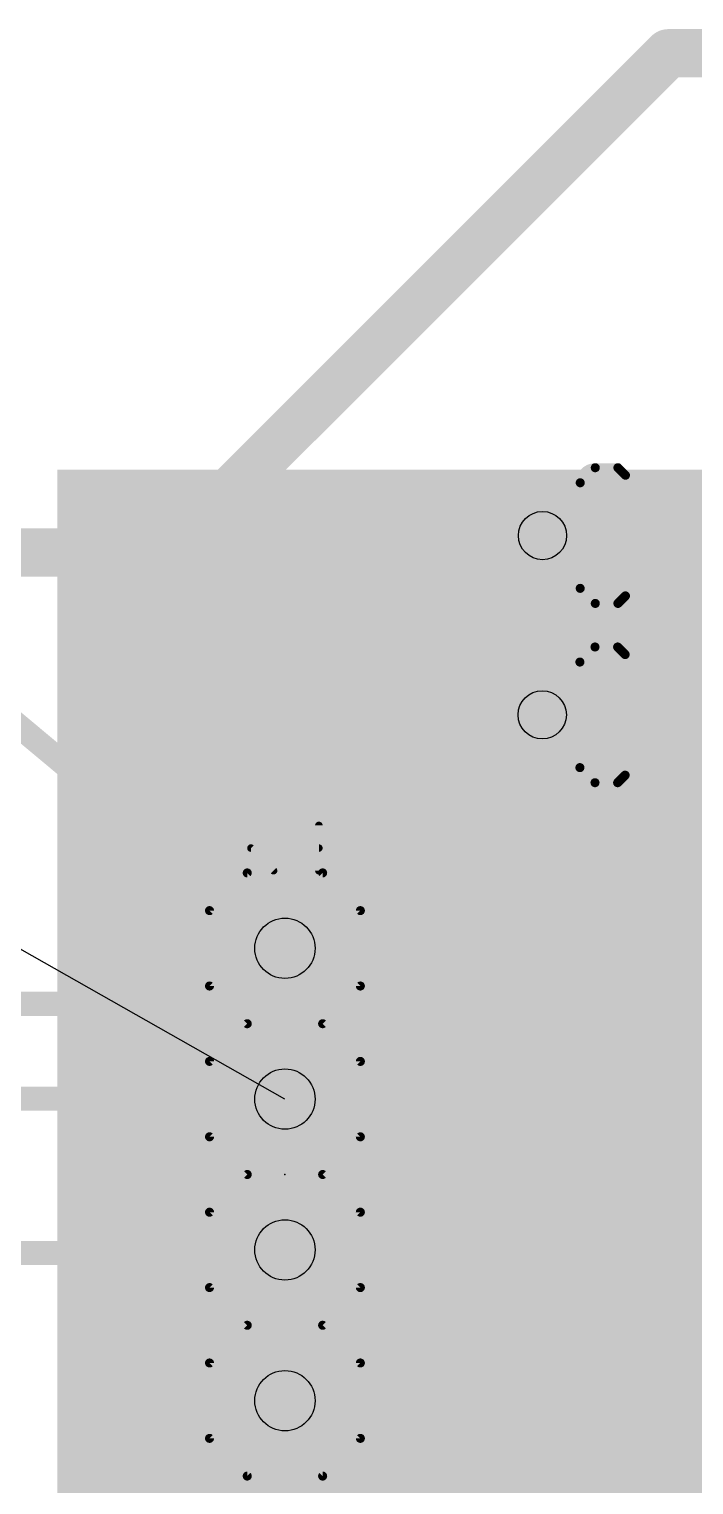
# Model space of a CAD drawing. Extents: x -0.24 to 4.18, y -0.6 to 2.96.
# Drawn here: x 2.231 to 2.672, y 0.427 to 1.392 of the extents above; entities that cross this region are included whole.
import ezdxf

# ---------------------------------------------------------------- set-up
doc = ezdxf.new("R2010")
doc.units = 0
for name, color, linetype in [('1', 22, 'CONTINUOUS'), ('16', 175, 'CONTINUOUS'), ('17', 82, 'CONTINUOUS'), ('19', 53, 'CONTINUOUS'), ('20', 7, 'CONTINUOUS'), ('207', 250, 'CONTINUOUS'), ('21', 253, 'CONTINUOUS'), ('23', 7, 'CONTINUOUS'), ('29', 253, 'CONTINUOUS'), ('30', 253, 'CONTINUOUS'), ('44', 253, 'CONTINUOUS'), ('51', 253, 'CONTINUOUS')]:
    doc.layers.add(name, color=color, linetype=linetype)

# ---------------------------------------------------------------- blocks, each defined once
blk = doc.blocks.new('RECT')
blk.add_solid([(-0.5, -0.5), (0.5, -0.5), (-0.5, 0.5), (0.5, 0.5)])
blk = doc.blocks.new('LONGP100')
at = {"const_width": 1}
blk.add_lwpolyline([(-0.5, 0), (0.5, 0)], dxfattribs=at)
at = {"const_width": 0.5}
for points in [[(-0.5, 0.25, 1), (-0.5, -0.25)], [(0.5, -0.25, 1), (0.5, 0.25)]]:
    blk.add_lwpolyline(points, format="xyb", dxfattribs=at)
blk = doc.blocks.new('OCTAGONP')
at = {"const_width": 0.5}
blk.add_lwpolyline([(-0.25, -0.103553), (-0.25, 0.103553), (-0.103553, 0.25), (0.103553, 0.25), (0.25, 0.103553), (0.25, -0.103553), (0.103553, -0.25), (-0.103553, -0.25), (-0.25, -0.103553), (-0.25, 0.103553)], dxfattribs=at)

msp = doc.modelspace()

# ---------------------------------------------------------------- linework, layer by layer
at = {"layer": '1', "const_width": 0.032}
for points in [[(2.6552, 1.3761), (2.32415, 1.04505)], [(2.741, 1.3761), (2.6552, 1.3761)], [(2.57173, 1.05622), (2.57173, 0.93752)], [(2.32415, 1.04505), (2.15305, 1.04505)], [(2.41715, 0.93752), (2.30592, 0.82629)], [(2.57173, 0.93752), (2.41715, 0.93752)], [(2.57173, 0.93752), (2.57154, 0.93733)], [(2.30592, 0.82629), (2.30592, 0.39163)], [(2.40096, 0.58249), (2.82082, 0.58436)]]:
    msp.add_lwpolyline(points, dxfattribs=at)
at = {"layer": '1', "const_width": 0.016}
for points in [[(2.6552, 1.3841, 1), (2.6552, 1.3681)], [(2.660857, 1.370443, 1), (2.649543, 1.381757)], [(2.57973, 1.05622, 1), (2.56373, 1.05622)], [(2.318493, 1.050707, 1), (2.329807, 1.039393)], [(2.32415, 1.03705, 1), (2.32415, 1.05305)], [(2.41715, 0.94552, 1), (2.41715, 0.92952)], [(2.422807, 0.931863, 1), (2.411493, 0.943177)], [(2.565883, 0.942987, 1), (2.577197, 0.931673)], [(2.577387, 0.931863, 1), (2.566073, 0.943177)], [(2.57173, 0.92952, 1), (2.57173, 0.94552)], [(2.56373, 0.93752, 1), (2.57973, 0.93752)], [(2.31392, 0.82629, 1), (2.29792, 0.82629)], [(2.300263, 0.831947, 1), (2.311577, 0.820633)], [(2.400924, 0.59049, 1), (2.400996, 0.57449)]]:
    msp.add_lwpolyline(points, format="xyb", dxfattribs=at)
at = {"layer": '16', "const_width": 0.016}
for points in [[(1.92171, 1.18263), (2.40096, 0.78249)], [(3.02717, 0.15628), (2.40096, 0.78249)], [(0.54639, 0.74568), (3.13622, 0.74568)], [(2.40096, 0.68249), (1.41222, 0.68436)], [(2.77233, 0.31112), (2.40096, 0.68249)], [(2.31607, 0.58045), (2.40096, 0.58249)], [(1.0935, 0.58045), (2.31607, 0.58045)]]:
    msp.add_lwpolyline(points, dxfattribs=at)
at = {"layer": '16', "const_width": 0.008}
for points in [[(2.403788, 0.785319, 1), (2.398131, 0.779662)], [(2.398396, 0.77942, 1), (2.403524, 0.785561)], [(2.403788, 0.685319, 1), (2.398131, 0.679662)], [(2.400952, 0.67849, 1), (2.400967, 0.68649)], [(2.401056, 0.578491, 1), (2.400864, 0.586489)], [(2.315974, 0.584449, 1), (2.316166, 0.576451)], [(2.31607, 0.57645, 1), (2.31607, 0.58445)]]:
    msp.add_lwpolyline(points, format="xyb", dxfattribs=at)
at = {"layer": '19'}
msp.add_line((2.40096, 0.68249), (2.153, 0.8231), dxfattribs=at)
at = {"layer": '21'}
for points, const_width in [([(2.60673, 1.10122, 0.414214), (2.59673, 1.09122)], 0.006), ([(2.60673, 1.10272, 1), (2.60673, 1.09972)], 0.003), ([(2.60673, 1.09972, 1), (2.60673, 1.10272)], 0.003), ([(2.622791, 1.102281, 1), (2.620669, 1.100159)], 0.003), ([(2.62173, 1.09972, 1), (2.62173, 1.10272)], 0.003), ([(2.59523, 1.09122, 1), (2.59823, 1.09122)], 0.003), ([(2.62673, 1.09772, 1), (2.62673, 1.09472)], 0.003), ([(2.625669, 1.095159, 1), (2.627791, 1.097281)], 0.003), ([(2.59673, 1.02122, 0.414214), (2.60673, 1.01122)], 0.006), ([(2.59823, 1.02122, 1), (2.59523, 1.02122)], 0.003), ([(2.60673, 1.01272, 1), (2.60673, 1.00972)], 0.003), ([(2.60673, 1.00972, 1), (2.60673, 1.01272)], 0.003), ([(2.620669, 1.012281, 1), (2.622791, 1.010159)], 0.003), ([(2.62173, 1.00972, 1), (2.62173, 1.01272)], 0.003), ([(2.62673, 1.01772, 1), (2.62673, 1.01472)], 0.003), ([(2.627791, 1.015159, 1), (2.625669, 1.017281)], 0.003), ([(2.60654, 0.98233, 0.414214), (2.59654, 0.97233)], 0.006), ([(2.60654, 0.98383, 1), (2.60654, 0.98083)], 0.003), ([(2.60654, 0.98083, 1), (2.60654, 0.98383)], 0.003), ([(2.6226, 0.983391, 1), (2.620479, 0.981269)], 0.003), ([(2.62154, 0.98083, 1), (2.62154, 0.98383)], 0.003), ([(2.62654, 0.97883, 1), (2.62654, 0.97583)], 0.003), ([(2.625479, 0.976269, 1), (2.6276, 0.978391)], 0.003), ([(2.59504, 0.97233, 1), (2.59804, 0.97233)], 0.003), ([(2.59654, 0.90233, 0.414214), (2.60654, 0.89233)], 0.006), ([(2.59804, 0.90233, 1), (2.59504, 0.90233)], 0.003), ([(2.62654, 0.89883, 1), (2.62654, 0.89583)], 0.003), ([(2.6276, 0.896269, 1), (2.625479, 0.898391)], 0.003), ([(2.60654, 0.89383, 1), (2.60654, 0.89083)], 0.003), ([(2.60654, 0.89083, 1), (2.60654, 0.89383)], 0.003), ([(2.620479, 0.893391, 1), (2.6226, 0.891269)], 0.003), ([(2.62154, 0.89083, 1), (2.62154, 0.89383)], 0.003), ([(2.42471, 0.863977, 1), (2.42221, 0.863977)], 0.0025), ([(2.379305, 0.849848, 1), (2.377538, 0.84808)], 0.0025), ([(2.378422, 0.850214, 1), (2.378422, 0.847714)], 0.0025), ([(2.42346, 0.847714, 1), (2.42346, 0.850214)], 0.0025), ([(2.37596, 0.83399, 1), (2.37596, 0.83099)], 0.003), ([(2.377021, 0.831429, 1), (2.374899, 0.833551)], 0.003), ([(2.39255, 0.833067, 1), (2.394318, 0.834835)], 0.0025), ([(2.42221, 0.833951, 1), (2.42471, 0.833951)], 0.0025), ([(2.427021, 0.833551, 1), (2.424899, 0.831429)], 0.003), ([(2.42596, 0.83099, 1), (2.42596, 0.83399)], 0.003), ([(2.35246, 0.80749, 1), (2.34946, 0.80749)], 0.003), ([(2.349899, 0.808551, 1), (2.352021, 0.806429)], 0.003), ([(2.45246, 0.80749, 1), (2.44946, 0.80749)], 0.003), ([(2.449899, 0.806429, 1), (2.452021, 0.808551)], 0.003), ([(2.352021, 0.758551, 1), (2.349899, 0.756429)], 0.003), ([(2.34946, 0.75749, 1), (2.35246, 0.75749)], 0.003), ([(2.44946, 0.75749, 1), (2.45246, 0.75749)], 0.003), ([(2.452021, 0.756429, 1), (2.449899, 0.758551)], 0.003), ([(2.377021, 0.731429, 1), (2.374899, 0.733551)], 0.003), ([(2.374899, 0.731429, 1), (2.377021, 0.733551)], 0.003), ([(2.427021, 0.733551, 1), (2.424899, 0.731429)], 0.003), ([(2.424899, 0.733551, 1), (2.427021, 0.731429)], 0.003), ([(2.35246, 0.70749, 1), (2.34946, 0.70749)], 0.003), ([(2.349899, 0.708551, 1), (2.352021, 0.706429)], 0.003), ([(2.45246, 0.70749, 1), (2.44946, 0.70749)], 0.003), ([(2.449899, 0.706429, 1), (2.452021, 0.708551)], 0.003), ([(2.352021, 0.658551, 1), (2.349899, 0.656429)], 0.003), ([(2.34946, 0.65749, 1), (2.35246, 0.65749)], 0.003), ([(2.44946, 0.65749, 1), (2.45246, 0.65749)], 0.003), ([(2.452021, 0.656429, 1), (2.449899, 0.658551)], 0.003), ([(2.377021, 0.631429, 1), (2.374899, 0.633551)], 0.003), ([(2.374899, 0.631429, 1), (2.377021, 0.633551)], 0.003), ([(2.427021, 0.633551, 1), (2.424899, 0.631429)], 0.003), ([(2.424899, 0.633551, 1), (2.427021, 0.631429)], 0.003), ([(2.35246, 0.60749, 1), (2.34946, 0.60749)], 0.003), ([(2.349899, 0.608551, 1), (2.352021, 0.606429)], 0.003), ([(2.45246, 0.60749, 1), (2.44946, 0.60749)], 0.003), ([(2.449899, 0.606429, 1), (2.452021, 0.608551)], 0.003), ([(2.352021, 0.558551, 1), (2.349899, 0.556429)], 0.003), ([(2.452021, 0.556429, 1), (2.449899, 0.558551)], 0.003), ([(2.34946, 0.55749, 1), (2.35246, 0.55749)], 0.003), ([(2.44946, 0.55749, 1), (2.45246, 0.55749)], 0.003), ([(2.377021, 0.531429, 1), (2.374899, 0.533551)], 0.003), ([(2.374899, 0.531429, 1), (2.377021, 0.533551)], 0.003), ([(2.427021, 0.533551, 1), (2.424899, 0.531429)], 0.003), ([(2.424899, 0.533551, 1), (2.427021, 0.531429)], 0.003), ([(2.35246, 0.50749, 1), (2.34946, 0.50749)], 0.003), ([(2.349899, 0.508551, 1), (2.352021, 0.506429)], 0.003), ([(2.45246, 0.50749, 1), (2.44946, 0.50749)], 0.003), ([(2.449899, 0.506429, 1), (2.452021, 0.508551)], 0.003), ([(2.352021, 0.458551, 1), (2.349899, 0.456429)], 0.003), ([(2.34946, 0.45749, 1), (2.35246, 0.45749)], 0.003), ([(2.44946, 0.45749, 1), (2.45246, 0.45749)], 0.003), ([(2.452021, 0.456429, 1), (2.449899, 0.458551)], 0.003), ([(2.37596, 0.43399, 1), (2.37596, 0.43099)], 0.003), ([(2.374899, 0.431429, 1), (2.377021, 0.433551)], 0.003), ([(2.424899, 0.433551, 1), (2.427021, 0.431429)], 0.003), ([(2.42596, 0.43099, 1), (2.42596, 0.43399)], 0.003)]:
    msp.add_lwpolyline(points, format="xyb", dxfattribs=dict(at, const_width=const_width))
for points, const_width in [([(2.60673, 1.10122), (2.62173, 1.10122)], 0.006), ([(2.62673, 1.09622), (2.62173, 1.10122)], 0.006), ([(2.81673, 1.09622), (2.62673, 1.09622)], 0.006), ([(2.60673, 1.01122), (2.62173, 1.01122)], 0.006), ([(2.62673, 1.01622), (2.62173, 1.01122)], 0.006), ([(2.81673, 1.01622), (2.62673, 1.01622)], 0.006), ([(2.60654, 0.98233), (2.62154, 0.98233)], 0.006), ([(2.62654, 0.97733), (2.62154, 0.98233)], 0.006), ([(2.81654, 0.97733), (2.62654, 0.97733)], 0.006), ([(2.62654, 0.89733), (2.62154, 0.89233)], 0.006), ([(2.81654, 0.89733), (2.62654, 0.89733)], 0.006), ([(2.60654, 0.89233), (2.62154, 0.89233)], 0.006), ([(2.42346, 0.833951), (2.42346, 0.863977)], 0.005), ([(2.393434, 0.833951), (2.378422, 0.848964)], 0.005), ([(2.378422, 0.848964), (2.42346, 0.848964)], 0.005), ([(2.37596, 0.83249), (2.35096, 0.80749)], 0.006), ([(2.42596, 0.83249), (2.37596, 0.83249)], 0.006), ([(2.45096, 0.80749), (2.42596, 0.83249)], 0.006), ([(2.35096, 0.75749), (2.35096, 0.80749)], 0.006), ([(2.45096, 0.80749), (2.45096, 0.75749)], 0.006), ([(2.37596, 0.73249), (2.35096, 0.75749)], 0.006), ([(2.45096, 0.75749), (2.42596, 0.73249)], 0.006), ([(2.35096, 0.70749), (2.37596, 0.73249)], 0.006), ([(2.42596, 0.73249), (2.45096, 0.70749)], 0.006), ([(2.35096, 0.65749), (2.35096, 0.70749)], 0.006), ([(2.45096, 0.70749), (2.45096, 0.65749)], 0.006), ([(2.37596, 0.63249), (2.35096, 0.65749)], 0.006), ([(2.45096, 0.65749), (2.42596, 0.63249)], 0.006), ([(2.35096, 0.60749), (2.37596, 0.63249)], 0.006), ([(2.42596, 0.63249), (2.45096, 0.60749)], 0.006), ([(2.35096, 0.55749), (2.35096, 0.60749)], 0.006), ([(2.45096, 0.60749), (2.45096, 0.55749)], 0.006), ([(2.37596, 0.53249), (2.35096, 0.55749)], 0.006), ([(2.45096, 0.55749), (2.42596, 0.53249)], 0.006), ([(2.37596, 0.53249), (2.35096, 0.50749)], 0.006), ([(2.45096, 0.50749), (2.42596, 0.53249)], 0.006), ([(2.35096, 0.45749), (2.35096, 0.50749)], 0.006), ([(2.45096, 0.50749), (2.45096, 0.45749)], 0.006), ([(2.37596, 0.43249), (2.35096, 0.45749)], 0.006), ([(2.45096, 0.45749), (2.42596, 0.43249)], 0.006), ([(2.42596, 0.43249), (2.37596, 0.43249)], 0.006)]:
    msp.add_lwpolyline(points, dxfattribs=dict(at, const_width=const_width))
at = {"layer": '23'}
msp.add_point((2.40096, 0.63249), dxfattribs=at)
at = {"layer": '44'}
for centre, radius in [((2.57173, 1.05622), 0.016), ((2.57154, 0.93733), 0.016), ((2.40096, 0.78249), 0.02), ((2.40096, 0.68249), 0.02), ((2.40096, 0.58249), 0.02), ((2.40096, 0.48249), 0.02)]:
    msp.add_circle(centre, radius, dxfattribs=at)
at = {"layer": '51'}
for points, const_width in [([(2.59673, 1.02122), (2.59673, 1.09122)], 0.006), ([(2.57173, 1.05622), (2.58673, 1.05622)], 0.024), ([(2.59654, 0.90233), (2.59654, 0.97233)], 0.006), ([(2.57154, 0.93733), (2.58654, 0.93733)], 0.024)]:
    msp.add_lwpolyline(points, dxfattribs=dict(at, const_width=const_width))
for points, const_width in [([(2.59823, 1.09122, 1), (2.59523, 1.09122)], 0.003), ([(2.57173, 1.06222, 1), (2.57173, 1.05022)], 0.012), ([(2.58673, 1.05022, 1), (2.58673, 1.06222)], 0.012), ([(2.59523, 1.02122, 1), (2.59823, 1.02122)], 0.003), ([(2.59804, 0.97233, 1), (2.59504, 0.97233)], 0.003), ([(2.57154, 0.94333, 1), (2.57154, 0.93133)], 0.012), ([(2.58654, 0.93133, 1), (2.58654, 0.94333)], 0.012), ([(2.59504, 0.90233, 1), (2.59804, 0.90233)], 0.003)]:
    msp.add_lwpolyline(points, format="xyb", dxfattribs=dict(at, const_width=const_width))

# ---------------------------------------------------------------- block references
at = {"layer": '17'}
for name, p, xscale, yscale in [('OCTAGONP', (2.57173, 1.05622), 0.052, 0.052), ('OCTAGONP', (2.57173, 1.05622), 0.052, 0.052), ('OCTAGONP', (2.57154, 0.93733), 0.052, 0.052), ('OCTAGONP', (2.57154, 0.93733), 0.052, 0.052), ('LONGP100', (2.40096, 0.78249), 0.06, 0.06), ('LONGP100', (2.40096, 0.78249), 0.06, 0.06), ('LONGP100', (2.40096, 0.68249), 0.06, 0.06), ('LONGP100', (2.40096, 0.68249), 0.06, 0.06), ('LONGP100', (2.40096, 0.58249), 0.06, 0.06), ('LONGP100', (2.40096, 0.58249), 0.06, 0.06), ('LONGP100', (2.40096, 0.48249), 0.06, 0.06), ('LONGP100', (2.40096, 0.48249), 0.06, 0.06)]:
    msp.add_blockref(name, p, dxfattribs=dict(at, xscale=xscale, yscale=yscale))
at = {"layer": '20', "xscale": 0.45, "yscale": 0.65, "rotation": 90}
msp.add_blockref('RECT', (2.66157, 0.64065), dxfattribs=at)
at = {"layer": '207', "xscale": 1.2, "yscale": 1.1}
msp.add_blockref('RECT', (2.85, 0.55), dxfattribs=at)
at = {"layer": '29'}
for name, p, xscale, yscale in [('OCTAGONP', (2.57173, 1.05622), 0.06, 0.06), ('OCTAGONP', (2.57154, 0.93733), 0.06, 0.06), ('LONGP100', (2.40096, 0.78249), 0.068, 0.068), ('LONGP100', (2.40096, 0.68249), 0.068, 0.068), ('LONGP100', (2.40096, 0.58249), 0.068, 0.068), ('LONGP100', (2.40096, 0.48249), 0.068, 0.068)]:
    msp.add_blockref(name, p, dxfattribs=dict(at, xscale=xscale, yscale=yscale))
at = {"layer": '30'}
for name, p, xscale, yscale in [('OCTAGONP', (2.57173, 1.05622), 0.06, 0.06), ('OCTAGONP', (2.57154, 0.93733), 0.06, 0.06), ('LONGP100', (2.40096, 0.78249), 0.068, 0.068), ('LONGP100', (2.40096, 0.68249), 0.068, 0.068), ('LONGP100', (2.40096, 0.58249), 0.068, 0.068), ('LONGP100', (2.40096, 0.48249), 0.068, 0.068)]:
    msp.add_blockref(name, p, dxfattribs=dict(at, xscale=xscale, yscale=yscale))
at = {"layer": '51', "xscale": 0.01, "yscale": 0.024}
for p in [(2.59173, 1.05622), (2.59154, 0.93733)]:
    msp.add_blockref('RECT', p, dxfattribs=at)
at = {"layer": '51', "xscale": 0.02, "yscale": 0.02, "rotation": 270}
for p in [(2.40096, 0.78249), (2.40096, 0.68249), (2.40096, 0.58249), (2.40096, 0.48249)]:
    msp.add_blockref('RECT', p, dxfattribs=at)

doc.saveas('drawing.dxf')
